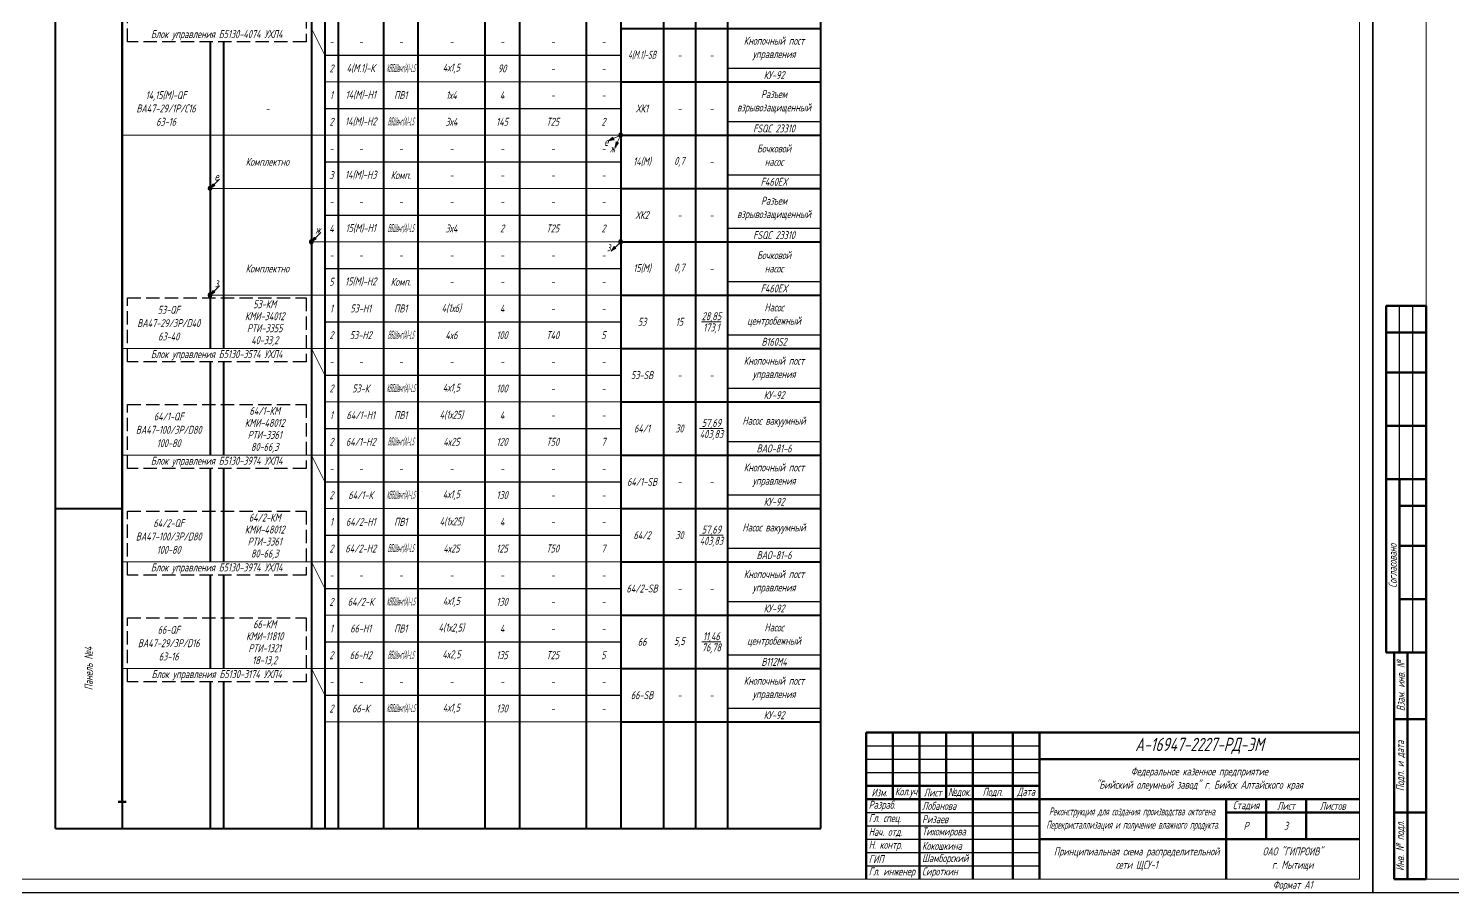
# Model space of a CAD drawing. Header units: millimetres. Extents: x -14296 to 10264, y -13087 to -5602.
# Drawn here: x -11635 to -11101, y -13087 to -12763 of the extents above; entities that cross this region are included whole.
import ezdxf

# ---------------------------------------------------------------- set-up
doc = ezdxf.new("R2010")
doc.units = ezdxf.units.MM
doc.linetypes.add('gost5', pattern=[7, 5, -2, 0])
for name, color, linetype, lineweight in [('КаБель контрольный (Вновь)', 142, 'gost5', 15), ('КаБель силовой (Вновь)', 1, 'Continuous', 15), ('Рамка толстая', 7, 'Continuous', 15), ('Рамка тонкая', 5, 'Continuous', 25), ('Схема распред. сети', 9, 'Continuous', 25), ('Текст', 7, 'Continuous', 20), ('Штампы', 252, 'Continuous', 25)]:
    doc.layers.add(name, color=color, linetype=linetype, lineweight=lineweight)
doc.styles.add('Simplex', font='simplex.shx', dxfattribs={"width": 0.7, "oblique": 15})

# ---------------------------------------------------------------- blocks, each defined once
blk = doc.blocks.new('A$C551E481E')
at = {"layer": 'Рамка толстая'}
for p, q in [((20, 589), (20, 5)), ((836, 5), (836, 589)), ((20, 5), (836, 5))]:
    blk.add_line(p, q, dxfattribs=at)
at = {"layer": 'Рамка тонкая'}
for p, q in [((0, 594), (0, 0)), ((841, 0), (841, 594)), ((0, 0), (841, 0))]:
    blk.add_line(p, q, dxfattribs=at)
blk = doc.blocks.new('*T1008')
at = {"layer": 'Штампы', "color": 0, "linetype": 'ByBlock', "lineweight": 60, "transparency": 16777216}
for p, q in [((0, 0), (0, 130)), ((0, 130), (15, 130)), ((15, 0), (15, 130)), ((0, 120), (15, 120)), ((0, 105), (15, 105)), ((0, 85), (15, 85)), ((0, 65), (15, 65)), ((5, 0), (5, 65)), ((5, 55), (15, 55)), ((5, 40), (15, 40)), ((5, 20), (15, 20)), ((0, 0), (15, 0))]:
    blk.add_line(p, q, dxfattribs=at)
at = {"layer": 'Штампы', "color": 5, "linetype": 'ByBlock', "lineweight": 25, "transparency": 16777216}
for p, q in [((5, 65), (5, 130)), ((10, 0), (10, 130))]:
    blk.add_line(p, q, dxfattribs=at)
at = {"layer": 'Штампы', "color": 2, "transparency": 16777216, "insert": (2.5, 32.5), "char_height": 3, "width": 61, "attachment_point": 5, "rotation": 90, "style": 'Simplex'}
blk.add_mtext('Согласовано', dxfattribs=at)
blk = doc.blocks.new('*T1009')
at = {"layer": 'Штампы', "color": 0, "linetype": 'ByBlock', "lineweight": 60, "transparency": 16777216}
for p, q in [((0, 0), (0, 85)), ((0, 85), (12, 85)), ((5, 0), (5, 85)), ((12, 0), (12, 85)), ((0, 60), (12, 60)), ((0, 25), (12, 25)), ((0, 0), (12, 0))]:
    blk.add_line(p, q, dxfattribs=at)
at = {"layer": 'Штампы', "color": 2, "transparency": 16777216, "char_height": 3, "attachment_point": 5, "rotation": 90, "style": 'Simplex'}
for s, insert, width in [('Взам. инв. {\\Fgost|c204;№}', (2.5, 72.5), 25), ('Подп. и дата', (2.5, 42.5), 35), ('Инв. {\\Fgost|c204;№} подл.', (2.5, 12.5), 25)]:
    blk.add_mtext(s, dxfattribs=dict(at, insert=insert, width=width))

msp = doc.modelspace()

# ---------------------------------------------------------------- hatches: boundary and pattern name
at = {"layer": 'КаБель силовой (Вновь)'}
for points in [[(-11417.24776, -12804.85374), (-11415.22383, -12804.46166), (-11415.64645, -12803.55535)], [(-11414.82931, -12807.27219), (-11413.53092, -12805.67088), (-11414.43723, -12805.24826)], [(-11413.46622, -12802.74065, 1), (-11411.96622, -12802.74065, 1)], [(-11411.96622, -12802.74065, 1), (-11413.46622, -12802.74065, 1)], [(-11566.71622, -12822.74065), (-11564.94845, -12821.67999), (-11565.65556, -12820.97288)], [(-11567.46622, -12822.74065, 1), (-11565.96622, -12822.74065, 1)], [(-11565.96622, -12822.74065, 1), (-11567.46622, -12822.74065, 1)], [(-11529.46622, -12842.74065, 1), (-11527.96622, -12842.74065, 1)], [(-11527.96622, -12842.74065, 1), (-11529.46622, -12842.74065, 1)], [(-11528.71622, -12842.74065), (-11526.94845, -12841.67999), (-11527.65556, -12840.97288)], [(-11413.46622, -12842.74065, 1), (-11411.96622, -12842.74065, 1)], [(-11411.96622, -12842.74065, 1), (-11413.46622, -12842.74065, 1)], [(-11416.25175, -12846.27618), (-11414.48399, -12845.21552), (-11415.19109, -12844.50842)], [(-11567.46622, -12862.74065, 1), (-11565.96622, -12862.74065, 1)], [(-11565.96622, -12862.74065, 1), (-11567.46622, -12862.74065, 1)], [(-11566.71622, -12862.74065), (-11564.94845, -12861.67999), (-11565.65556, -12860.97288)]]:
    msp.add_hatch(color=256, dxfattribs=at).paths.add_polyline_path(points)

# ---------------------------------------------------------------- linework, layer by layer
at = {"layer": 'КаБель контрольный (Вновь)', "linetype": 'ByBlock'}
for p, q in [((-11528.71622, -12762.74065), (-11523.71622, -12772.74065)), ((-11523.71622, -12772.74065), (-11523.71622, -12782.74065)), ((-11523.71622, -12782.74065), (-11412.71622, -12782.74065)), ((-11528.71622, -12882.74065), (-11523.71622, -12892.74065)), ((-11523.71622, -12892.74065), (-11523.71622, -12902.74065)), ((-11523.71622, -12902.74065), (-11412.71622, -12902.74065)), ((-11528.71622, -12922.74065), (-11523.71622, -12932.74065)), ((-11523.71622, -12932.74065), (-11523.71622, -12942.74065)), ((-11523.71622, -12942.74065), (-11412.71622, -12942.74065)), ((-11528.71622, -12962.74065), (-11523.71622, -12972.74065)), ((-11523.71622, -12972.74065), (-11523.71622, -12982.74065)), ((-11523.71622, -12982.74065), (-11412.71622, -12982.74065)), ((-11528.71622, -13002.74065), (-11523.71622, -13012.74065)), ((-11523.71622, -13012.74065), (-11523.71622, -13022.74065)), ((-11523.71622, -13022.74065), (-11412.71622, -13022.74065))]:
    msp.add_line(p, q, dxfattribs=at)
at = {"layer": 'КаБель силовой (Вновь)', "lineweight": 200}
for p, q in [((-11599.71622, -13052.74065), (-11599.71622, -12562.74065)), ((-11598.21622, -13052.74065), (-11601.21622, -13052.74065))]:
    msp.add_line(p, q, dxfattribs=at)
at = {"layer": 'КаБель силовой (Вновь)'}
for p, q in [((-11412.71622, -12802.74065), (-11599.71622, -12802.74065)), ((-11415.64645, -12803.55535), (-11417.24776, -12804.85374)), ((-11417.24776, -12804.85374), (-11415.22383, -12804.46166)), ((-11415.64645, -12803.55535), (-11415.22383, -12804.46166)), ((-11412.71622, -12802.74065), (-11415.43514, -12804.0085)), ((-11414.43723, -12805.24826), (-11414.82931, -12807.27219)), ((-11414.43723, -12805.24826), (-11413.53092, -12805.67088)), ((-11412.71622, -12802.74065), (-11413.98407, -12805.45957)), ((-11414.82931, -12807.27219), (-11413.53092, -12805.67088)), ((-11565.65556, -12820.97288), (-11566.71622, -12822.74065)), ((-11565.65556, -12820.97288), (-11564.94845, -12821.67999)), ((-11563.18069, -12819.20512), (-11565.30201, -12821.32644)), ((-11566.71622, -12822.74065), (-11564.94845, -12821.67999)), ((-11412.71622, -12822.74065), (-11566.71622, -12822.74065)), ((-11527.65556, -12840.97288), (-11528.71622, -12842.74065)), ((-11528.71622, -12842.74065), (-11526.94845, -12841.67999)), ((-11527.65556, -12840.97288), (-11526.94845, -12841.67999)), ((-11525.18069, -12839.20512), (-11527.30201, -12841.32644)), ((-11412.71622, -12842.74065), (-11528.71622, -12842.74065)), ((-11415.19109, -12844.50842), (-11416.25175, -12846.27618)), ((-11416.25175, -12846.27618), (-11414.48399, -12845.21552)), ((-11415.19109, -12844.50842), (-11414.48399, -12845.21552)), ((-11412.71622, -12842.74065), (-11414.83754, -12844.86197)), ((-11565.65556, -12860.97288), (-11566.71622, -12862.74065)), ((-11566.71622, -12862.74065), (-11564.94845, -12861.67999)), ((-11412.71622, -12862.74065), (-11566.71622, -12862.74065)), ((-11565.65556, -12860.97288), (-11564.94845, -12861.67999)), ((-11563.18069, -12859.20512), (-11565.30201, -12861.32644)), ((-11412.71622, -12882.74065), (-11599.71622, -12882.74065)), ((-11412.71622, -12922.74065), (-11599.71622, -12922.74065)), ((-11412.71622, -12962.74065), (-11599.71622, -12962.74065)), ((-11412.71622, -13002.74065), (-11599.71622, -13002.74065))]:
    msp.add_line(p, q, dxfattribs=at)
for centre in [(-11412.71622, -12802.74065), (-11412.71622, -12802.74065), (-11566.71622, -12822.74065), (-11566.71622, -12822.74065), (-11528.71622, -12842.74065), (-11528.71622, -12842.74065), (-11412.71622, -12842.74065), (-11412.71622, -12842.74065), (-11566.71622, -12862.74065), (-11566.71622, -12862.74065)]:
    msp.add_circle(centre, 0.75, dxfattribs=at)
at = {"layer": 'Рамка тонкая'}
for p, q in [((-11523.71622, -12772.74065), (-11412.71622, -12772.74065)), ((-11337.71622, -12777.74065), (-11372.71622, -12777.74065)), ((-11523.71622, -12792.74065), (-11412.71622, -12792.74065)), ((-11337.71622, -12797.74065), (-11372.71622, -12797.74065)), ((-11523.71622, -12812.74065), (-11412.71622, -12812.74065)), ((-11337.71622, -12817.74065), (-11372.71622, -12817.74065)), ((-11523.71622, -12832.74065), (-11412.71622, -12832.74065)), ((-11337.71622, -12837.74065), (-11372.71622, -12837.74065)), ((-11523.71622, -12852.74065), (-11412.71622, -12852.74065)), ((-11337.71622, -12857.74065), (-11372.71622, -12857.74065)), ((-11523.71622, -12872.74065), (-11412.71622, -12872.74065)), ((-11337.71622, -12877.74065), (-11372.71622, -12877.74065)), ((-11523.71622, -12892.74065), (-11412.71622, -12892.74065)), ((-11337.71622, -12897.74065), (-11372.71622, -12897.74065)), ((-11523.71622, -12912.74065), (-11412.71622, -12912.74065)), ((-11337.71622, -12917.74065), (-11372.71622, -12917.74065)), ((-11523.71622, -12932.74065), (-11412.71622, -12932.74065)), ((-11337.71622, -12937.74065), (-11372.71622, -12937.74065)), ((-11523.71622, -12952.74065), (-11412.71622, -12952.74065)), ((-11337.71622, -12957.74065), (-11372.71622, -12957.74065)), ((-11523.71622, -12972.74065), (-11412.71622, -12972.74065)), ((-11337.71622, -12977.74065), (-11372.71622, -12977.74065)), ((-11523.71622, -12992.74065), (-11412.71622, -12992.74065)), ((-11337.71622, -12997.74065), (-11372.71622, -12997.74065)), ((-11523.71622, -13012.74065), (-11412.71622, -13012.74065)), ((-11337.71622, -13017.74065), (-11372.71622, -13017.74065))]:
    msp.add_line(p, q, dxfattribs=at)
at = {"layer": 'Рамка тонкая', "linetype": 'gost5'}
for points in [[(-11597.71622, -12743.74065), (-11530.71622, -12743.74065), (-11530.71622, -12767.74065), (-11597.71622, -12767.74065)], [(-11597.71622, -12863.74065), (-11530.71622, -12863.74065), (-11530.71622, -12887.74065), (-11597.71622, -12887.74065)], [(-11597.71622, -12903.74065), (-11530.71622, -12903.74065), (-11530.71622, -12927.74065), (-11597.71622, -12927.74065)], [(-11597.71622, -12943.74065), (-11530.71622, -12943.74065), (-11530.71622, -12967.74065), (-11597.71622, -12967.74065)], [(-11597.71622, -12983.74065), (-11530.71622, -12983.74065), (-11530.71622, -13007.74065), (-11597.71622, -13007.74065)]]:
    msp.add_lwpolyline(points, close=True, dxfattribs=at)
at = {"layer": 'Схема распред. сети', "lineweight": 40}
for p, q in [((-11624.71622, -13062.74065), (-11624.71622, -12512.74065)), ((-11599.71622, -12512.74065), (-11599.71622, -13062.74065)), ((-11337.71622, -13062.74065), (-11337.71622, -12512.74065)), ((-11488.71622, -13062.74065), (-11488.71622, -12527.74065)), ((-11463.71622, -12527.74065), (-11463.71622, -13062.74065)), ((-11528.71622, -12562.74065), (-11528.71622, -13062.74065)), ((-11523.71622, -12562.74065), (-11523.71622, -13062.74065)), ((-11518.71622, -12562.74065), (-11518.71622, -13062.74065)), ((-11501.71622, -12562.74065), (-11501.71622, -13062.74065)), ((-11450.71622, -12562.74065), (-11450.71622, -13062.74065)), ((-11425.71622, -12562.74065), (-11425.71622, -13062.74065)), ((-11412.71622, -12562.74065), (-11412.71622, -13062.74065)), ((-11396.71622, -12562.74065), (-11396.71622, -13062.74065)), ((-11384.71622, -12562.74065), (-11384.71622, -13062.74065)), ((-11372.71622, -12562.74065), (-11372.71622, -13062.74065)), ((-11566.71622, -12767.74065), (-11566.71622, -12882.74065)), ((-11561.71622, -12767.74065), (-11561.71622, -12882.74065)), ((-11412.71622, -12762.74065), (-11337.71622, -12762.74065)), ((-11412.71622, -12782.74065), (-11337.71622, -12782.74065)), ((-11412.71622, -12802.74065), (-11337.71622, -12802.74065)), ((-11412.71622, -12822.74065), (-11337.71622, -12822.74065)), ((-11412.71622, -12842.74065), (-11337.71622, -12842.74065)), ((-11412.71622, -12862.74065), (-11337.71622, -12862.74065)), ((-11412.71622, -12882.74065), (-11337.71622, -12882.74065)), ((-11566.71622, -12887.74065), (-11566.71622, -12922.74065)), ((-11566.71622, -12887.74065), (-11566.71622, -12922.74065)), ((-11561.71622, -12887.74065), (-11561.71622, -12922.74065)), ((-11561.71622, -12887.74065), (-11561.71622, -12922.74065)), ((-11412.71622, -12902.74065), (-11337.71622, -12902.74065)), ((-11412.71622, -12922.74065), (-11337.71622, -12922.74065)), ((-11566.71622, -12927.74065), (-11566.71622, -12962.74065)), ((-11561.71622, -12927.74065), (-11561.71622, -12962.74065)), ((-11624.71622, -12942.74065), (-11599.71622, -12942.74065)), ((-11412.71622, -12942.74065), (-11337.71622, -12942.74065)), ((-11412.71622, -12962.74065), (-11337.71622, -12962.74065)), ((-11566.71622, -12967.74065), (-11566.71622, -13002.74065)), ((-11561.71622, -12967.74065), (-11561.71622, -13002.74065)), ((-11412.71622, -12982.74065), (-11337.71622, -12982.74065)), ((-11412.71622, -13002.74065), (-11337.71622, -13002.74065)), ((-11566.71622, -13007.74065), (-11566.71622, -13062.74065)), ((-11561.71622, -13007.74065), (-11561.71622, -13062.74065)), ((-11412.71622, -13022.74065), (-11337.71622, -13022.74065)), ((-11624.71622, -13062.74065), (-11337.71622, -13062.74065))]:
    msp.add_line(p, q, dxfattribs=at)
at = {"layer": 'Штампы', "lineweight": 60}
for p, q in [((-11320.71622, -13026.74065), (-11135.71622, -13026.74065)), ((-11320.71622, -13026.74065), (-11320.71622, -13081.74065)), ((-11310.71622, -13026.74065), (-11310.71622, -13051.74065)), ((-11300.71622, -13026.74065), (-11300.71622, -13081.74065)), ((-11290.71622, -13026.74065), (-11290.71622, -13051.74065)), ((-11280.71622, -13026.74065), (-11280.71622, -13081.74065)), ((-11265.71622, -13026.74065), (-11265.71622, -13081.74065)), ((-11255.71622, -13026.74065), (-11255.71622, -13081.74065)), ((-11110.71622, -13026.74065), (-11110.71622, -13081.74065)), ((-11255.71622, -13036.74065), (-11135.71622, -13036.74065)), ((-11320.71622, -13046.74065), (-11255.71622, -13046.74065)), ((-11320.71622, -13051.74065), (-11135.71622, -13051.74065)), ((-11185.71622, -13051.74065), (-11185.71622, -13081.74065)), ((-11170.71622, -13051.74065), (-11170.71622, -13066.74065)), ((-11155.71622, -13051.74065), (-11155.71622, -13066.74065)), ((-11185.71622, -13056.74065), (-11135.71622, -13056.74065)), ((-11255.71622, -13066.74065), (-11135.71622, -13066.74065))]:
    msp.add_line(p, q, dxfattribs=at)
at = {"layer": 'Штампы', "color": 5}
for p, q in [((-11320.71622, -13031.74065), (-11255.71622, -13031.74065)), ((-11320.71622, -13036.74065), (-11255.71622, -13036.74065)), ((-11320.71622, -13041.74065), (-11255.71622, -13041.74065)), ((-11320.71622, -13056.74065), (-11255.71622, -13056.74065)), ((-11320.71622, -13061.74065), (-11255.71622, -13061.74065)), ((-11320.71622, -13066.74065), (-11255.71622, -13066.74065)), ((-11320.71622, -13071.74065), (-11255.71622, -13071.74065)), ((-11320.71622, -13076.74065), (-11255.71622, -13076.74065))]:
    msp.add_line(p, q, dxfattribs=at)

# ---------------------------------------------------------------- block references
for name, p in [('A$C551E481E', (-11971.71622, -13086.74065)), ('A$C551E481E', (-11130.71622, -13086.74065)), ('*T1008', (-11125.71622, -12996.74065)), ('*T1009', (-11122.71622, -13081.74065))]:
    msp.add_blockref(name, p)

# ---------------------------------------------------------------- texts
at = {"layer": 'Текст', "char_height": 3, "style": 'Simplex'}
for s, insert, width, attachment_point in [('Блок управления Б5130-4074 УХЛ4', (-11564.21622, -12765.24065), 67, 5), ('-', (-11521.21622, -12767.74065), 5, 5), ('-', (-11510.21622, -12767.74065), 17, 5), ('-', (-11495.21622, -12767.74065), 13, 5), ('-', (-11476.21622, -12767.74065), 25, 5), ('-', (-11457.21622, -12767.74065), 13, 5), ('-', (-11438.21622, -12767.74065), 25, 5), ('-', (-11419.21622, -12767.74065), 13, 5), ('Кнопочный пост управления', (-11355.21622, -12770.24065), 35, 5), ('{\\W0.5;4(М.1)-SB}', (-11404.71622, -12772.74065), 16, 5), ('-', (-11390.71622, -12772.74065), 12, 5), ('-', (-11378.71622, -12772.74065), 12, 5), ('2', (-11521.21622, -12777.74065), 5, 5), ('{\\W0.6;4(М.1)-К}', (-11510.21622, -12777.74065), 17, 5), ('{\\W0.3;КВБШвнг(А)-LS}', (-11495.21622, -12777.74065), 13, 5), ('4х1,5', (-11476.21622, -12777.74065), 25, 5), ('90', (-11457.21622, -12777.74065), 13, 5), ('-', (-11438.21622, -12777.74065), 25, 5), ('-', (-11419.21622, -12777.74065), 13, 5), ('КУ-92', (-11355.21622, -12780.24065), 35, 5), ('14,15(М)-QF\\PВА47-29/1Р/С16\\P63-16', (-11583.21622, -12792.74065), 33, 5), ('1', (-11521.21622, -12787.74065), 5, 5), ('{\\W0.6;14(М)-Н1}', (-11510.21622, -12787.74065), 17, 5), ('{\\W0.7;ПВ1}', (-11495.21622, -12787.74065), 13, 5), ('1х4', (-11476.21622, -12787.74065), 25, 5), ('4', (-11457.21622, -12787.74065), 13, 5), ('-', (-11438.21622, -12787.74065), 25, 5), ('-', (-11419.21622, -12787.74065), 13, 5), ('Разъем взрывозащищенный', (-11355.21622, -12790.24065), 35, 5), ('-', (-11545.21622, -12792.74065), 33, 5), ('ХК1', (-11404.71622, -12792.74065), 16, 5), ('-', (-11390.71622, -12792.74065), 12, 5), ('-', (-11378.71622, -12792.74065), 12, 5), ('2', (-11521.21622, -12797.74065), 5, 5), ('{\\W0.6;14(М)-Н2}', (-11510.21622, -12797.74065), 17, 5), ('{\\W0.3;ВБШвнг(А)-LS}', (-11495.21622, -12797.74065), 13, 5), ('3х4', (-11476.21622, -12797.74065), 25, 5), ('145', (-11457.21622, -12797.74065), 13, 5), ('Т25', (-11438.21622, -12797.74065), 25, 5), ('2', (-11419.21622, -12797.74065), 13, 5), ('FSQC 23310', (-11355.21622, -12800.24065), 35, 5), ('е', (-11418.15407, -12805.27636), 7.177382, 5), ('-', (-11521.21622, -12807.74065), 5, 5), ('-', (-11510.21622, -12807.74065), 17, 5), ('-', (-11495.21622, -12807.74065), 13, 5), ('-', (-11476.21622, -12807.74065), 25, 5), ('-', (-11457.21622, -12807.74065), 13, 5), ('-', (-11438.21622, -12807.74065), 25, 5), ('-', (-11419.21622, -12807.74065), 13, 5), ('ж', (-11415.73562, -12807.69481), 7.177382, 5), ('Бочковой\\Pнасос', (-11355.21622, -12810.24065), 35, 5), ('Комплектно', (-11545.21622, -12812.74065), 33, 5), ('{\\W0.6;14(М)-Н3}', (-11510.21622, -12817.74065), 17, 5), ('{\\W0.7;14(М)}', (-11404.71622, -12812.74065), 16, 5), ('0,7', (-11390.71622, -12812.74065), 12, 5), ('-', (-11378.71622, -12812.74065), 12, 5), ('е', (-11564.24135, -12818.26578), 7.177382, 5), ('3', (-11521.21622, -12817.74065), 5, 5), ('Комп.', (-11495.21622, -12817.74065), 13, 5), ('-', (-11476.21622, -12817.74065), 25, 5), ('-', (-11457.21622, -12817.74065), 13, 5), ('-', (-11438.21622, -12817.74065), 25, 5), ('-', (-11419.21622, -12817.74065), 13, 5), ('F460EX', (-11355.21622, -12820.24065), 35, 5), ('Разъем взрывозащищенный', (-11355.21622, -12830.24065), 35, 5), ('-', (-11521.21622, -12827.74065), 5, 5), ('-', (-11510.21622, -12827.74065), 17, 5), ('-', (-11495.21622, -12827.74065), 13, 5), ('-', (-11476.21622, -12827.74065), 25, 5), ('-', (-11457.21622, -12827.74065), 13, 5), ('-', (-11438.21622, -12827.74065), 25, 5), ('-', (-11419.21622, -12827.74065), 13, 5), ('ХК2', (-11404.71622, -12832.74065), 16, 5), ('4', (-11521.21622, -12837.74065), 5, 5), ('{\\W0.6;15(М)-Н1}', (-11510.21622, -12837.74065), 17, 5), ('{\\W0.3;ВБШвнг(А)-LS}', (-11495.21622, -12837.74065), 13, 5), ('3х4', (-11476.21622, -12837.74065), 25, 5), ('2', (-11457.21622, -12837.74065), 13, 5), ('Т25', (-11438.21622, -12837.74065), 25, 5), ('2', (-11419.21622, -12837.74065), 13, 5), ('-', (-11390.71622, -12832.74065), 12, 5), ('-', (-11378.71622, -12832.74065), 12, 5), ('ж', (-11526.24135, -12838.26578), 7.177382, 5), ('FSQC 23310', (-11355.21622, -12840.24065), 35, 5), ('-', (-11521.21622, -12847.74065), 5, 5), ('-', (-11510.21622, -12847.74065), 17, 5), ('-', (-11495.21622, -12847.74065), 13, 5), ('-', (-11476.21622, -12847.74065), 25, 5), ('-', (-11457.21622, -12847.74065), 13, 5), ('-', (-11438.21622, -12847.74065), 25, 5), ('-', (-11419.21622, -12847.74065), 13, 5), ('з', (-11417.1975, -12844.75449), 7.177382, 5), ('Бочковой\\Pнасос', (-11355.21622, -12850.24065), 35, 5), ('Комплектно', (-11545.21622, -12852.74065), 33, 5), ('{\\W0.7;15(М)}', (-11404.71622, -12852.74065), 16, 5), ('0,7', (-11390.71622, -12852.74065), 12, 5), ('-', (-11378.71622, -12852.74065), 12, 5), ('з', (-11564.24135, -12858.26578), 7.177382, 5), ('5', (-11521.21622, -12857.74065), 5, 5), ('{\\W0.6;15(М)-Н2}', (-11510.21622, -12857.74065), 17, 5), ('Комп.', (-11495.21622, -12857.74065), 13, 5), ('-', (-11476.21622, -12857.74065), 25, 5), ('-', (-11457.21622, -12857.74065), 13, 5), ('-', (-11438.21622, -12857.74065), 25, 5), ('-', (-11419.21622, -12857.74065), 13, 5), ('F460EX', (-11355.21622, -12860.24065), 35, 5), ('53-QF\\PВА47-29/3Р/D40\\P63-40', (-11582.21622, -12873.24065), 31, 5), ('1', (-11521.21622, -12867.74065), 5, 5), ('{\\W0.7;53-Н1}', (-11510.21622, -12867.74065), 17, 5), ('{\\W0.7;ПВ1}', (-11495.21622, -12867.74065), 13, 5), ('4(1х6)', (-11476.21622, -12867.74065), 25, 5), ('4', (-11457.21622, -12867.74065), 13, 5), ('-', (-11438.21622, -12867.74065), 25, 5), ('-', (-11419.21622, -12867.74065), 13, 5), ('\\A1;\\S28,85/173,1;', (-11378.71622, -12872.74065), 12, 5), ('Насос\\Pцентробежный', (-11355.21622, -12870.24065), 35, 5), ('{\\W0.7;53}', (-11404.71622, -12872.74065), 16, 5), ('15', (-11390.71622, -12872.74065), 12, 5), ('2', (-11521.21622, -12877.74065), 5, 5), ('{\\Q15;\\W0.7;53-Н2}', (-11510.21622, -12877.74065), 17, 5), ('{\\W0.3;ВБШвнг(А)-LS}', (-11495.21622, -12877.74065), 13, 5), ('4х6', (-11476.21622, -12877.74065), 25, 5), ('100', (-11457.21622, -12877.74065), 13, 5), ('Т40', (-11438.21622, -12877.74065), 25, 5), ('5', (-11419.21622, -12877.74065), 13, 5), ('В160S2', (-11355.21622, -12880.24065), 35, 5), ('Блок управления Б5130-3574 УХЛ4', (-11564.21622, -12885.24065), 67, 5), ('-', (-11521.21622, -12887.74065), 5, 5), ('-', (-11510.21622, -12887.74065), 17, 5), ('-', (-11495.21622, -12887.74065), 13, 5), ('-', (-11476.21622, -12887.74065), 25, 5), ('-', (-11457.21622, -12887.74065), 13, 5), ('-', (-11438.21622, -12887.74065), 25, 5), ('-', (-11419.21622, -12887.74065), 13, 5), ('Кнопочный пост управления', (-11355.21622, -12890.24065), 35, 5), ('{\\W0.3;КВБШвнг(А)-LS}', (-11495.21622, -12897.74065), 13, 5), ('4х1,5', (-11476.21622, -12897.74065), 25, 5), ('{\\W0.7;53-SB}', (-11404.71622, -12892.74065), 16, 5), ('-', (-11390.71622, -12892.74065), 12, 5), ('-', (-11378.71622, -12892.74065), 12, 5), ('2', (-11521.21622, -12897.74065), 5, 5), ('{\\W0.7;53-К}', (-11510.21622, -12897.74065), 17, 5), ('100', (-11457.21622, -12897.74065), 13, 5), ('-', (-11438.21622, -12897.74065), 25, 5), ('-', (-11419.21622, -12897.74065), 13, 5), ('КУ-92', (-11355.21622, -12900.24065), 35, 5), ('64/1-QF\\PВА47-100/3Р/D80\\P100-80', (-11582.21622, -12913.24065), 31, 5), ('1', (-11521.21622, -12907.74065), 5, 5), ('{\\W0.6;64/1-Н1}', (-11510.21622, -12907.74065), 17, 5), ('{\\W0.7;ПВ1}', (-11495.21622, -12907.74065), 13, 5), ('4(1х25)', (-11476.21622, -12907.74065), 25, 5), ('4', (-11457.21622, -12907.74065), 13, 5), ('-', (-11438.21622, -12907.74065), 25, 5), ('-', (-11419.21622, -12907.74065), 13, 5), ('{\\W0.7;64/1}', (-11404.71622, -12912.74065), 16, 5), ('30', (-11390.71622, -12912.74065), 12, 5), ('\\A1;\\S57,69/403,83;', (-11378.71622, -12912.74065), 12, 5), ('Насос вакуумный', (-11355.21622, -12910.24065), 35, 5), ('2', (-11521.21622, -12917.74065), 5, 5), ('{\\W0.6;64/1-Н2}', (-11510.21622, -12917.74065), 17, 5), ('{\\W0.3;ВБШвнг(А)-LS}', (-11495.21622, -12917.74065), 13, 5), ('4х25', (-11476.21622, -12917.74065), 25, 5), ('120', (-11457.21622, -12917.74065), 13, 5), ('Т50', (-11438.21622, -12917.74065), 25, 5), ('7', (-11419.21622, -12917.74065), 13, 5), ('ВАО-81-6', (-11355.21622, -12920.24065), 35, 5), ('Блок управления Б5130-3974 УХЛ4', (-11564.21622, -12925.24065), 67, 5), ('-', (-11521.21622, -12927.74065), 5, 5), ('-', (-11510.21622, -12927.74065), 17, 5), ('-', (-11495.21622, -12927.74065), 13, 5), ('-', (-11476.21622, -12927.74065), 25, 5), ('-', (-11457.21622, -12927.74065), 13, 5), ('-', (-11438.21622, -12927.74065), 25, 5), ('-', (-11419.21622, -12927.74065), 13, 5), ('{\\W0.7;Кнопочный пост управления}', (-11355.21622, -12930.24065), 35, 5), ('{\\W0.6;64/1-SB}', (-11404.71622, -12932.74065), 16, 5), ('-', (-11390.71622, -12932.74065), 12, 5), ('-', (-11378.71622, -12932.74065), 12, 5), ('2', (-11521.21622, -12937.74065), 5, 5), ('64/1-К', (-11510.21622, -12937.74065), 17, 5), ('{\\W0.3;КВБШвнг(А)-LS}', (-11495.21622, -12937.74065), 13, 5), ('4х1,5', (-11476.21622, -12937.74065), 25, 5), ('130', (-11457.21622, -12937.74065), 13, 5), ('-', (-11438.21622, -12937.74065), 25, 5), ('-', (-11419.21622, -12937.74065), 13, 5), ('КУ-92', (-11355.21622, -12940.24065), 35, 5), ('64/2-QF\\PВА47-100/3Р/D80\\P100-80', (-11582.21622, -12953.24065), 31, 5), ('1', (-11521.21622, -12947.74065), 5, 5), ('{\\W0.6;64/2-Н1}', (-11510.21622, -12947.74065), 17, 5), ('{\\W0.7;ПВ1}', (-11495.21622, -12947.74065), 13, 5), ('4(1х25)', (-11476.21622, -12947.74065), 25, 5), ('4', (-11457.21622, -12947.74065), 13, 5), ('-', (-11438.21622, -12947.74065), 25, 5), ('-', (-11419.21622, -12947.74065), 13, 5), ('\\A1;\\S57,69/403,83;', (-11378.71622, -12952.74065), 12, 5), ('Насос вакуумный', (-11355.21622, -12950.24065), 35, 5), ('{\\W0.7;64/2}', (-11404.71622, -12952.74065), 16, 5), ('30', (-11390.71622, -12952.74065), 12, 5), ('2', (-11521.21622, -12957.74065), 5, 5), ('{\\W0.6;64/2-Н2}', (-11510.21622, -12957.74065), 17, 5), ('{\\W0.3;ВБШвнг(А)-LS}', (-11495.21622, -12957.74065), 13, 5), ('4х25', (-11476.21622, -12957.74065), 25, 5), ('125', (-11457.21622, -12957.74065), 13, 5), ('Т50', (-11438.21622, -12957.74065), 25, 5), ('7', (-11419.21622, -12957.74065), 13, 5), ('ВАО-81-6', (-11355.21622, -12960.24065), 35, 5), ('Блок управления Б5130-3974 УХЛ4', (-11564.21622, -12965.24065), 67, 5), ('-', (-11521.21622, -12967.74065), 5, 5), ('-', (-11510.21622, -12967.74065), 17, 5), ('-', (-11495.21622, -12967.74065), 13, 5), ('-', (-11476.21622, -12967.74065), 25, 5), ('-', (-11457.21622, -12967.74065), 13, 5), ('-', (-11438.21622, -12967.74065), 25, 5), ('-', (-11419.21622, -12967.74065), 13, 5), ('Кнопочный пост управления', (-11355.21622, -12970.24065), 35, 5), ('{\\W0.3;КВБШвнг(А)-LS}', (-11495.21622, -12977.74065), 13, 5), ('4х1,5', (-11476.21622, -12977.74065), 25, 5), ('{\\W0.6;64/2-SB}', (-11404.71622, -12972.74065), 16, 5), ('-', (-11390.71622, -12972.74065), 12, 5), ('-', (-11378.71622, -12972.74065), 12, 5), ('2', (-11521.21622, -12977.74065), 5, 5), ('{\\W0.6;64/2-К}', (-11510.21622, -12977.74065), 17, 5), ('130', (-11457.21622, -12977.74065), 13, 5), ('-', (-11438.21622, -12977.74065), 25, 5), ('-', (-11419.21622, -12977.74065), 13, 5), ('КУ-92', (-11355.21622, -12980.24065), 35, 5), ('66-QF\\PВА47-29/3Р/D16\\P63-16', (-11582.21622, -12993.24065), 31, 5), ('1', (-11521.21622, -12987.74065), 5, 5), ('{\\W0.7;66-Н1}', (-11510.21622, -12987.74065), 17, 5), ('{\\W0.7;ПВ1}', (-11495.21622, -12987.74065), 13, 5), ('4(1х2,5)', (-11476.21622, -12987.74065), 25, 5), ('4', (-11457.21622, -12987.74065), 13, 5), ('Насос\\Pцентробежный', (-11355.21622, -12990.24065), 35, 5), ('-', (-11438.21622, -12987.74065), 25, 5), ('-', (-11419.21622, -12987.74065), 13, 5), ('{\\W0.7;66}', (-11404.71622, -12992.74065), 16, 5), ('5,5', (-11390.71622, -12992.74065), 12, 5), ('\\A1;{\\W0.7;\\S11,46/76,78;}', (-11378.71622, -12992.74065), 12, 5), ('2', (-11521.21622, -12997.74065), 5, 5), ('{\\Q15;\\W0.7;66-Н2}', (-11510.21622, -12997.74065), 17, 5), ('{\\W0.3;ВБШвнг(А)-LS}', (-11495.21622, -12997.74065), 13, 5), ('4х2,5', (-11476.21622, -12997.74065), 25, 5), ('135', (-11457.21622, -12997.74065), 13, 5), ('Т25', (-11438.21622, -12997.74065), 25, 5), ('5', (-11419.21622, -12997.74065), 13, 5), ('В112М4', (-11355.21622, -13000.24065), 35, 5), ('Блок управления Б5130-3174 УХЛ4', (-11564.21622, -13005.24065), 67, 5), ('-', (-11521.21622, -13007.74065), 5, 5), ('-', (-11510.21622, -13007.74065), 17, 5), ('-', (-11495.21622, -13007.74065), 13, 5), ('-', (-11476.21622, -13007.74065), 25, 5), ('-', (-11457.21622, -13007.74065), 13, 5), ('-', (-11438.21622, -13007.74065), 25, 5), ('-', (-11419.21622, -13007.74065), 13, 5), ('{\\W0.7;Кнопочный пост управления}', (-11355.21622, -13010.24065), 35, 5), ('66-SB', (-11404.71622, -13012.74065), 16, 5), ('-', (-11390.71622, -13012.74065), 12, 5), ('-', (-11378.71622, -13012.74065), 12, 5), ('2', (-11521.21622, -13017.74065), 5, 5), ('{\\W0.7;66-К}', (-11510.21622, -13017.74065), 17, 5), ('{\\W0.3;КВБШвнг(А)-LS}', (-11495.21622, -13017.74065), 13, 5), ('4х1,5', (-11476.21622, -13017.74065), 25, 5), ('130', (-11457.21622, -13017.74065), 13, 5), ('-', (-11438.21622, -13017.74065), 25, 5), ('-', (-11419.21622, -13017.74065), 13, 5), ('КУ-92', (-11355.21622, -13020.24065), 35, 5), ('Федеральное казенное предприятие\\P"Бийский олеумный завод" г. Бийск Алтайского края', (-11195.71622, -13044.24065), 120, 5), ('Изм.', (-11315.71622, -13049.24065), 10, 5), ('Кол.уч', (-11305.71622, -13049.24065), 10, 5), ('Лист', (-11295.71622, -13049.24065), 10, 5), ('{\\fArial|b0|i0|c204|p34;\\W0.7;№\\Fsimplex|c204;док.}', (-11285.71622, -13049.24065), 10, 5), ('Подп.', (-11273.21622, -13049.24065), 15, 5), ('{\\W0.7;Дата}', (-11260.71622, -13049.24065), 10, 5), ('Разраб.', (-11319.71622, -13054.24065), 18, 4), ('Лобанова', (-11299.71622, -13054.24065), 18, 4), ('{\\W0.5;Реконструкция для создания производства октогена.\\PПерекристаллизация и получение влажного продукта.}', (-11220.71622, -13059.24065), 70, 5), ('{\\W0.7;Стадия}', (-11178.21622, -13054.24065), 15, 5), ('Лист', (-11163.21622, -13054.24065), 15, 5), ('Листов', (-11145.71622, -13054.24065), 20, 5), ('Гл. спец.', (-11319.71622, -13059.24065), 18, 4), ('Ризаев', (-11299.71622, -13059.24065), 18, 4), ('Р', (-11178.21622, -13061.74065), 15, 5), ('3', (-11163.21622, -13061.74065), 15, 5), ('Нач. отд.', (-11319.71622, -13064.24065), 18, 4), ('Тихомирова', (-11299.71622, -13064.24065), 18, 4), ('Н. контр.', (-11319.71622, -13069.24065), 19, 4), ('{\\W0.6;Шамборский}', (-11299.71622, -13074.24065), 18, 4), ('Кокошкина', (-11299.71622, -13069.24065), 18, 4), ('\\pl3;Принципиальная схема распределительной сети ЩСУ-1', (-11220.71622, -13074.24065), 70, 5), ('{\\C2;ОАО "ГИПРОИВ"\\Pг. Мытищи}', (-11160.71622, -13074.24065), 50, 5), ('{\\W0.6;Гл. инженер}', (-11319.71622, -13079.24065), 18, 4), ('ГИП', (-11319.71622, -13074.24065), 18, 4), ('Сироткин', (-11299.71622, -13079.24065), 18, 4), ('Формат А1', (-11160.71622, -13084.24065), 50, 5)]:
    msp.add_mtext(s, dxfattribs=dict(at, insert=insert, width=width, attachment_point=attachment_point))
at = {"layer": 'Текст', "char_height": 3, "width": 31, "attachment_point": 5, "line_spacing_factor": 0.9, "style": 'Simplex'}
for s, insert in [('53-КМ\\PКМИ-34012\\PРТИ-3355\\P40-33,2', (-11546.21622, -12873.24065)), ('64/1-КМ\\PКМИ-48012\\PРТИ-3361\\P80-66,3', (-11546.21622, -12913.24065)), ('64/2-КМ\\PКМИ-48012\\PРТИ-3361\\P80-66,3', (-11546.21622, -12953.24065)), ('66-КМ\\PКМИ-11810\\PРТИ-1321\\P18-13,2', (-11546.21622, -12993.24065))]:
    msp.add_mtext(s, dxfattribs=dict(at, insert=insert))
at = {"layer": 'Текст', "insert": (-11612.21622, -13002.74065), "char_height": 3, "width": 120, "attachment_point": 5, "rotation": 90, "style": 'Simplex'}
msp.add_mtext('{\\W0.7;Панель \\fArial|b0|i0|c204|p34;№\\Fsimplex|c204;4}', dxfattribs=at)
at = {"layer": 'Текст', "lineweight": 35, "insert": (-11195.71622, -13031.74065), "char_height": 5, "width": 120, "attachment_point": 5, "style": 'Simplex'}
msp.add_mtext('А-16947-2227-РД-ЭМ', dxfattribs=at)

doc.saveas('drawing.dxf')
